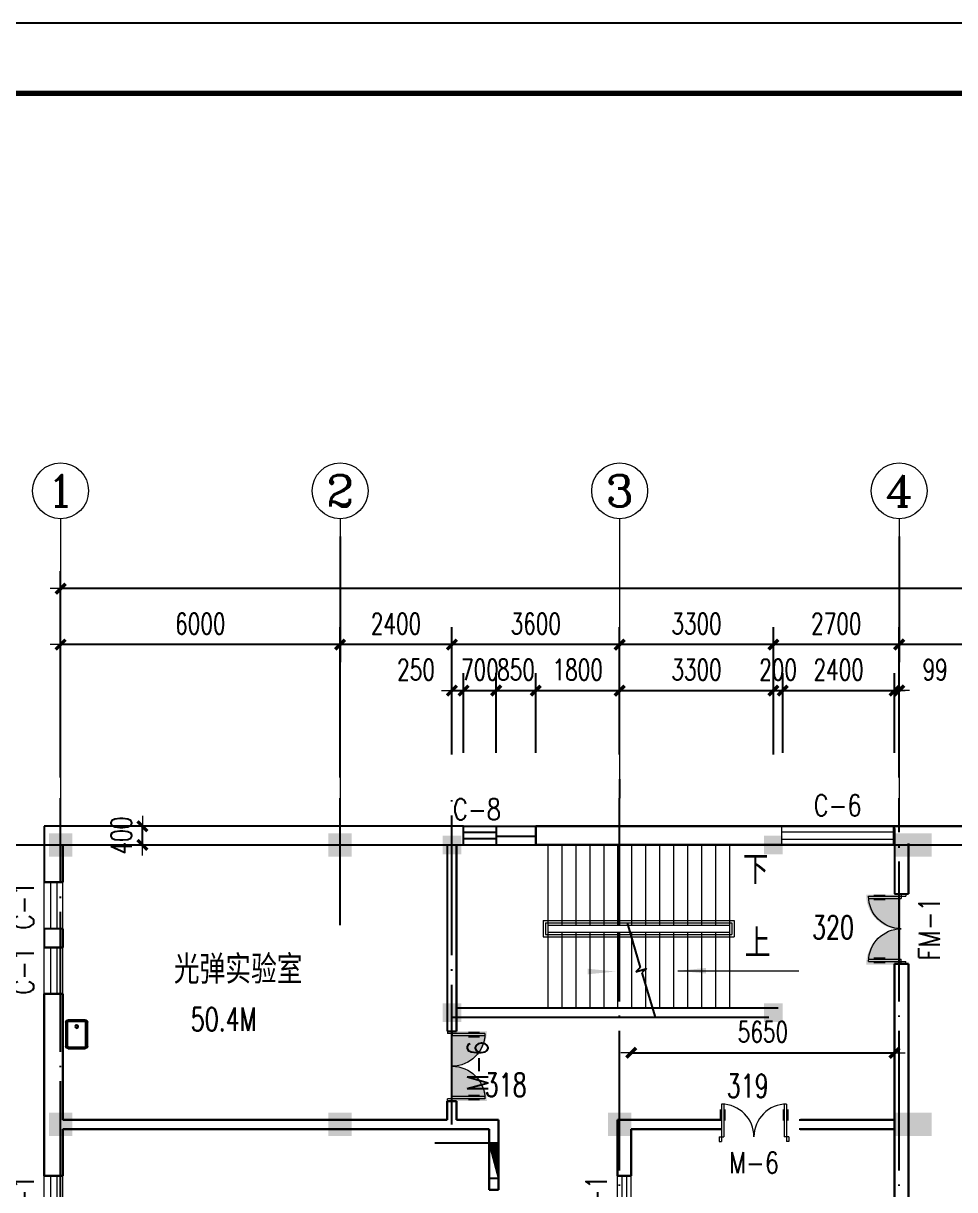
# Model space of a CAD drawing. Extents: x -220435 to 246757, y -381552 to -223577.
# Drawn here: x 60772 to 80763, y -278593 to -253559 of the extents above; entities that cross this region are included whole.
import ezdxf
from ezdxf.enums import TextEntityAlignment as Align

# ---------------------------------------------------------------- set-up
doc = ezdxf.new("R2010")
doc.units = 0
doc.header["$LTSCALE"] = 1500
doc.header["$MEASUREMENT"] = 0
doc.linetypes.add('DASH', pattern=[0.35, 0.25, -0.1])
doc.linetypes.add('DOTE', pattern=[2.42, 2, -0.2, 0.02, -0.2])
doc.layers.get('0').update_dxf_attribs({"linetype": 'CONTINUOUS'})
doc.layers.get('DEFPOINTS').update_dxf_attribs({"linetype": 'CONTINUOUS'})
for name, color, linetype in [('AXIS', 7, 'CONTINUOUS'), ('AXIS_TEXT', 7, 'CONTINUOUS'), ('COLUMN', 7, 'CONTINUOUS'), ('DOTE', 7, 'DOTE'), ('JELIBTLTC', 7, 'CONTINUOUS'), ('LVTRY', 7, 'CONTINUOUS'), ('PUB_WALL', 7, 'CONTINUOUS'), ('STAIR', 7, 'CONTINUOUS'), ('WALL', 7, 'CONTINUOUS'), ('WINDOW_TEXT', 7, 'CONTINUOUS'), ('防火门', 10, 'CONTINUOUS'), ('防盗门', 180, 'CONTINUOUS')]:
    doc.layers.add(name, color=color, linetype=linetype)
for name, color, linetype, lineweight in [('PUB_DIM', 7, 'CONTINUOUS', 0), ('WINDOW', 7, 'CONTINUOUS', 0), ('我的', 7, 'CONTINUOUS', 0)]:
    doc.layers.add(name, color=color, linetype=linetype, lineweight=lineweight)
doc.styles.add('_SIMPLEX', font='SIMPLEX.shx', dxfattribs={"width": 0.8})
doc.styles.add('COMPLEX', font='COMPLEX')
doc.styles.add('DIM_FONT', font='TXT.shx', dxfattribs={"width": 0.7})
doc.styles.add('JELIBTLZX1', font='arial.ttf', dxfattribs={"width": 0.65})
doc.styles.add('SIMPLEX', font='SIMPLEX.SHX')
doc.dimstyles.new('AXIS150', dxfattribs={"dimscale": 1.5, "dimtxt": 300, "dimasz": 1, "dimexe": 250, "dimexo": 300, "dimgap": 150, "dimtad": 1, "dimdec": 0, "dimzin": 0, "dimdsep": 46, "dimtxsty": 'DIM_FONT', "dimblk": '_DIMX', "dimcen": 0.09, "dimse1": 1, "dimse2": 1, "dimclrt": 7, "dimadec": 0, "dimazin": 0, "dimtfac": 1, "dimtdec": 0, "dimtix": 1, "dimtmove": 2, "dimatfit": 3, "dimldrblk": '_DIMX', "dimfxl": 1, "dimtolj": 1, "dimtzin": 0, "dimarcsym": 0})
doc.dimstyles.new('DIMN150', dxfattribs={"dimscale": 1.5, "dimtxt": 300, "dimasz": 1, "dimexe": 250, "dimexo": 300, "dimgap": 150, "dimtad": 1, "dimdec": 0, "dimzin": 0, "dimdsep": 46, "dimtxsty": 'DIM_FONT', "dimblk": '_DIMX', "dimcen": 0.09, "dimclrt": 7, "dimadec": 0, "dimazin": 0, "dimtfac": 1, "dimtdec": 0, "dimtix": 1, "dimtmove": 2, "dimatfit": 3, "dimldrblk": '_DIMX', "dimfxl": 1, "dimtolj": 1, "dimtzin": 0, "dimarcsym": 0})
doc.dimstyles.new('NORMAL', dxfattribs={"dimscale": 1.5, "dimtxt": 300, "dimasz": 1, "dimexe": 250, "dimexo": 300, "dimgap": 150, "dimtad": 1, "dimdec": 0, "dimzin": 0, "dimdsep": 46, "dimtxsty": 'DIM_FONT', "dimblk": '_DIMX', "dimcen": 0.09, "dimse1": 1, "dimclrt": 7, "dimadec": 0, "dimazin": 0, "dimtfac": 1, "dimtdec": 0, "dimtix": 1, "dimtmove": 2, "dimatfit": 3, "dimldrblk": '_DIMX', "dimfxl": 1, "dimtolj": 1, "dimtzin": 0, "dimarcsym": 0})

# ---------------------------------------------------------------- blocks, each defined once
blk = doc.blocks.new('_DIMX')
blk.add_line((-150, 0), (150, 0))
at = {"const_width": 50}
blk.add_lwpolyline([(-70, -70), (70, 70)], dxfattribs=at)
blk = doc.blocks.new('*D338')
at = {"layer": 'DEFPOINTS', "color": 0, "lineweight": 20}
for p in [(61572, -265693), (61572, -270193), (103572, -270193)]:
    blk.add_point(p, dxfattribs=at)
at = {"layer": 'PUB_DIM', "color": 0, "lineweight": -2}
for p, q in [((61572, -269743), (61572, -265318)), ((103572, -269743), (103572, -265318)), ((103571, -265693), (61574, -265693))]:
    blk.add_line(p, q, dxfattribs=at)
at = {"layer": 'PUB_DIM', "color": 0, "lineweight": -2, "xscale": 1.5, "yscale": 1.5, "zscale": 1.5, "rotation": 180}
blk.add_blockref('_DIMX', (61572, -265693), dxfattribs=at)
at = {"layer": 'PUB_DIM', "color": 0, "lineweight": -2, "xscale": 1.5, "yscale": 1.5, "zscale": 1.5}
blk.add_blockref('_DIMX', (103572, -265693), dxfattribs=at)
at = {"layer": 'PUB_DIM', "color": 7, "insert": (82572, -265243), "char_height": 450, "attachment_point": 5, "style": 'DIM_FONT'}
blk.add_mtext('\\A1;42000', dxfattribs=at)
blk = doc.blocks.new('*D339')
at = {"layer": 'DEFPOINTS', "color": 0, "lineweight": 20}
for p in [(61572, -265693), (61572, -270193), (103572, -270193)]:
    blk.add_point(p, dxfattribs=at)
at = {"layer": 'PUB_DIM', "color": 0, "lineweight": -2}
for p, q in [((61572, -269743), (61572, -265318)), ((103572, -269743), (103572, -265318)), ((103571, -265693), (61574, -265693))]:
    blk.add_line(p, q, dxfattribs=at)
at = {"layer": 'PUB_DIM', "color": 0, "lineweight": -2, "xscale": 1.5, "yscale": 1.5, "zscale": 1.5, "rotation": 180}
blk.add_blockref('_DIMX', (61572, -265693), dxfattribs=at)
at = {"layer": 'PUB_DIM', "color": 0, "lineweight": -2, "xscale": 1.5, "yscale": 1.5, "zscale": 1.5}
blk.add_blockref('_DIMX', (103572, -265693), dxfattribs=at)
at = {"layer": 'PUB_DIM', "color": 7, "insert": (82572, -265243), "char_height": 450, "attachment_point": 5, "style": 'DIM_FONT'}
blk.add_mtext('\\A1;42000', dxfattribs=at)
blk = doc.blocks.new('M_A20TUI')
for p, q in [((-0.483, 0.396), (-0.483, 0.235)), ((-0.467, 0.471), (-0.467, -0.062)), ((-0.433, 0.47), (-0.433, 0.004)), ((-0.417, 0.396), (-0.417, 0.235)), ((0.417, 0.396), (0.417, 0.235)), ((0.433, 0.47), (0.433, 0.004)), ((0.467, 0.471), (0.467, -0.062)), ((0.483, 0.396), (0.483, 0.235)), ((-0.5, 0.004), (-0.433, 0.004)), ((-0.5, 0.004), (-0.5, -0.062)), ((0.5, 0.004), (0.433, 0.004)), ((0.5, 0.004), (0.5, -0.062)), ((-0.5, -0.062), (-0.467, -0.062)), ((0.5, -0.062), (0.467, -0.062))]:
    blk.add_line(p, q)
for centre, start, end in [((-0.467, 0.004), 0, 90), ((0.467, 0.004), 90, 180)]:
    blk.add_arc(centre, 0.467, start, end)
blk = doc.blocks.new('_FZH')
blk.add_solid([(-0.5, -0.5), (0.5, -0.5), (-0.5, 0.5), (0.5, 0.5)])
blk = doc.blocks.new('_WBLK')
for p, q in [((-0.5, 0.5), (0.5, 0.5)), ((0.5, 0.167), (-0.5, 0.167)), ((0.5, -0.167), (-0.5, -0.167)), ((-0.5, -0.5), (0.5, -0.5))]:
    blk.add_line(p, q)
at = {"layer": 'WINDOW_TEXT', "style": 'SIMPLEX', "flags": 9}
blk.add_attdef('A', text='', height=1, dxfattribs=at).set_placement((0, 1.5), align=Align.MIDDLE)
blk = doc.blocks.new('_LV11')
for p, q in [((-255, 0), (255, 0)), ((-305, -410), (-305, -50)), ((-275, -410), (-275, -50)), ((-255, -30), (255, -30)), ((275, -50), (275, -410)), ((305, -50), (305, -410)), ((255, -430), (-255, -430)), ((255, -460), (-255, -460))]:
    blk.add_line(p, q)
blk.add_circle((165, -230), 32.5)
for centre, radius, start, end in [((-255, -50), 50, 90, 180), ((255, -50), 50, 0, 90), ((-255, -50), 20, 90, 180), ((255, -50), 20, 0, 90), ((-255, -410), 50, 180, 270), ((-255, -410), 20, 180, 270), ((255, -410), 50, 270, 0), ((255, -410), 20, 270, 0)]:
    blk.add_arc(centre, radius, start, end)
blk = doc.blocks.new('_ARROW')
blk.add_solid([(0, 0), (-1, 0.1), (-1, -0.1)])
blk = doc.blocks.new('*D340')
at = {"layer": 'DEFPOINTS', "color": 0, "lineweight": 20}
for p in [(79572, -267881), (79473, -269665), (79572, -269665)]:
    blk.add_point(p, dxfattribs=at)
at = {"layer": 'PUB_DIM', "color": 0, "lineweight": -2}
for p, q in [((79473, -269215), (79473, -267506)), ((79572, -269215), (79572, -267506)), ((79471, -267881), (79470, -267881)), ((79473, -267881), (79572, -267881)), ((79574, -267881), (79575, -267881))]:
    blk.add_line(p, q, dxfattribs=at)
at = {"layer": 'PUB_DIM', "color": 0, "lineweight": -2, "xscale": 1.5, "yscale": 1.5, "zscale": 1.5}
blk.add_blockref('_DIMX', (79473, -267881), dxfattribs=at)
at = {"layer": 'PUB_DIM', "color": 0, "lineweight": -2, "xscale": 1.5, "yscale": 1.5, "zscale": 1.5, "rotation": 180}
blk.add_blockref('_DIMX', (79572, -267881), dxfattribs=at)
at = {"layer": 'PUB_DIM', "color": 7, "insert": (80344, -267431), "char_height": 450, "attachment_point": 5, "style": 'DIM_FONT'}
blk.add_mtext('\\A1;99', dxfattribs=at)
blk = doc.blocks.new('*D341')
at = {"layer": 'DEFPOINTS', "color": 0, "lineweight": 20}
for p in [(79572, -266893), (79572, -270193), (87572, -270193)]:
    blk.add_point(p, dxfattribs=at)
at = {"layer": 'PUB_DIM', "color": 0, "lineweight": -2}
for p, q in [((79572, -269743), (79572, -266518)), ((87572, -269743), (87572, -266518)), ((87571, -266893), (79574, -266893))]:
    blk.add_line(p, q, dxfattribs=at)
at = {"layer": 'PUB_DIM', "color": 0, "lineweight": -2, "xscale": 1.5, "yscale": 1.5, "zscale": 1.5, "rotation": 180}
blk.add_blockref('_DIMX', (79572, -266893), dxfattribs=at)
at = {"layer": 'PUB_DIM', "color": 0, "lineweight": -2, "xscale": 1.5, "yscale": 1.5, "zscale": 1.5}
blk.add_blockref('_DIMX', (87572, -266893), dxfattribs=at)
at = {"layer": 'PUB_DIM', "color": 7, "insert": (83572, -266443), "char_height": 450, "attachment_point": 5, "style": 'DIM_FONT'}
blk.add_mtext('\\A1;8000', dxfattribs=at)
blk = doc.blocks.new('*D342')
at = {"layer": 'DEFPOINTS', "color": 0, "lineweight": 20}
for p in [(79572, -266893), (79572, -270193), (87572, -270193)]:
    blk.add_point(p, dxfattribs=at)
at = {"layer": 'PUB_DIM', "color": 0, "lineweight": -2}
for p, q in [((79572, -269743), (79572, -266518)), ((87572, -269743), (87572, -266518)), ((87571, -266893), (79574, -266893))]:
    blk.add_line(p, q, dxfattribs=at)
at = {"layer": 'PUB_DIM', "color": 0, "lineweight": -2, "xscale": 1.5, "yscale": 1.5, "zscale": 1.5, "rotation": 180}
blk.add_blockref('_DIMX', (79572, -266893), dxfattribs=at)
at = {"layer": 'PUB_DIM', "color": 0, "lineweight": -2, "xscale": 1.5, "yscale": 1.5, "zscale": 1.5}
blk.add_blockref('_DIMX', (87572, -266893), dxfattribs=at)
at = {"layer": 'PUB_DIM', "color": 7, "insert": (83572, -266443), "char_height": 450, "attachment_point": 5, "style": 'DIM_FONT'}
blk.add_mtext('\\A1;8000', dxfattribs=at)
blk = doc.blocks.new('_AXISO')
blk.add_circle((0, 0), 0.5)
at = {"layer": 'AXIS_TEXT', "style": 'COMPLEX', "width": 1.041667}
blk.add_attdef('A', text='', height=0.56, dxfattribs=at).set_placement((-0.25, -0.28), (0.25, -0.28), align=Align.FIT)
blk = doc.blocks.new('*D343')
at = {"layer": 'DEFPOINTS', "color": 0, "lineweight": 20}
for p in [(70222, -267881), (69972, -269665), (70222, -269665)]:
    blk.add_point(p, dxfattribs=at)
at = {"layer": 'PUB_DIM', "color": 0, "lineweight": -2}
for p, q in [((69972, -269215), (69972, -267506)), ((70222, -269215), (70222, -267506)), ((69971, -267881), (69969, -267881)), ((69972, -267881), (70222, -267881)), ((70224, -267881), (70225, -267881))]:
    blk.add_line(p, q, dxfattribs=at)
at = {"layer": 'PUB_DIM', "color": 0, "lineweight": -2, "xscale": 1.5, "yscale": 1.5, "zscale": 1.5}
blk.add_blockref('_DIMX', (69972, -267881), dxfattribs=at)
at = {"layer": 'PUB_DIM', "color": 0, "lineweight": -2, "xscale": 1.5, "yscale": 1.5, "zscale": 1.5, "rotation": 180}
blk.add_blockref('_DIMX', (70222, -267881), dxfattribs=at)
at = {"layer": 'PUB_DIM', "color": 7, "insert": (69201, -267431), "char_height": 450, "attachment_point": 5, "style": 'DIM_FONT'}
blk.add_mtext('\\A1;250', dxfattribs=at)
blk = doc.blocks.new('*D344')
at = {"layer": 'DEFPOINTS', "color": 0, "lineweight": 20}
for p in [(67572, -264120), (67572, -266893), (69972, -269706)]:
    blk.add_point(p, dxfattribs=at)
at = {"layer": 'PUB_DIM', "color": 0, "lineweight": -2}
for p, q in [((67572, -264570), (67572, -267268)), ((69972, -269256), (69972, -266518)), ((69971, -266893), (67574, -266893))]:
    blk.add_line(p, q, dxfattribs=at)
at = {"layer": 'PUB_DIM', "color": 0, "lineweight": -2, "xscale": 1.5, "yscale": 1.5, "zscale": 1.5, "rotation": 180}
blk.add_blockref('_DIMX', (67572, -266893), dxfattribs=at)
at = {"layer": 'PUB_DIM', "color": 0, "lineweight": -2, "xscale": 1.5, "yscale": 1.5, "zscale": 1.5}
blk.add_blockref('_DIMX', (69972, -266893), dxfattribs=at)
at = {"layer": 'PUB_DIM', "color": 7, "insert": (68772, -266443), "char_height": 450, "attachment_point": 5, "style": 'DIM_FONT'}
blk.add_mtext('\\A1;2400', dxfattribs=at)
blk = doc.blocks.new('*D345')
at = {"layer": 'DEFPOINTS', "color": 0, "lineweight": 20}
for p in [(69972, -266893), (69972, -269706), (73572, -269706)]:
    blk.add_point(p, dxfattribs=at)
at = {"layer": 'PUB_DIM', "color": 0, "lineweight": -2}
for p, q in [((69972, -269256), (69972, -266518)), ((73572, -269256), (73572, -266518)), ((73571, -266893), (69974, -266893))]:
    blk.add_line(p, q, dxfattribs=at)
at = {"layer": 'PUB_DIM', "color": 0, "lineweight": -2, "xscale": 1.5, "yscale": 1.5, "zscale": 1.5, "rotation": 180}
blk.add_blockref('_DIMX', (69972, -266893), dxfattribs=at)
at = {"layer": 'PUB_DIM', "color": 0, "lineweight": -2, "xscale": 1.5, "yscale": 1.5, "zscale": 1.5}
blk.add_blockref('_DIMX', (73572, -266893), dxfattribs=at)
at = {"layer": 'PUB_DIM', "color": 7, "insert": (71772, -266443), "char_height": 450, "attachment_point": 5, "style": 'DIM_FONT'}
blk.add_mtext('\\A1;3600', dxfattribs=at)
blk = doc.blocks.new('*D346')
at = {"layer": 'DEFPOINTS', "color": 0, "lineweight": 20}
for p in [(61572, -266893), (61572, -270193), (67572, -270193)]:
    blk.add_point(p, dxfattribs=at)
at = {"layer": 'PUB_DIM', "color": 0, "lineweight": -2}
for p, q in [((61572, -269743), (61572, -266518)), ((67572, -269743), (67572, -266518)), ((67571, -266893), (61574, -266893))]:
    blk.add_line(p, q, dxfattribs=at)
at = {"layer": 'PUB_DIM', "color": 0, "lineweight": -2, "xscale": 1.5, "yscale": 1.5, "zscale": 1.5, "rotation": 180}
blk.add_blockref('_DIMX', (61572, -266893), dxfattribs=at)
at = {"layer": 'PUB_DIM', "color": 0, "lineweight": -2, "xscale": 1.5, "yscale": 1.5, "zscale": 1.5}
blk.add_blockref('_DIMX', (67572, -266893), dxfattribs=at)
at = {"layer": 'PUB_DIM', "color": 7, "insert": (64572, -266443), "char_height": 450, "attachment_point": 5, "style": 'DIM_FONT'}
blk.add_mtext('\\A1;6000', dxfattribs=at)
blk = doc.blocks.new('*D347')
at = {"layer": 'DEFPOINTS', "color": 0, "lineweight": 20}
for p in [(61572, -266893), (61572, -270193), (67572, -270193)]:
    blk.add_point(p, dxfattribs=at)
at = {"layer": 'PUB_DIM', "color": 0, "lineweight": -2}
for p, q in [((61572, -269743), (61572, -266518)), ((67572, -269743), (67572, -266518)), ((67571, -266893), (61574, -266893))]:
    blk.add_line(p, q, dxfattribs=at)
at = {"layer": 'PUB_DIM', "color": 0, "lineweight": -2, "xscale": 1.5, "yscale": 1.5, "zscale": 1.5, "rotation": 180}
blk.add_blockref('_DIMX', (61572, -266893), dxfattribs=at)
at = {"layer": 'PUB_DIM', "color": 0, "lineweight": -2, "xscale": 1.5, "yscale": 1.5, "zscale": 1.5}
blk.add_blockref('_DIMX', (67572, -266893), dxfattribs=at)
at = {"layer": 'PUB_DIM', "color": 7, "insert": (64572, -266443), "char_height": 450, "attachment_point": 5, "style": 'DIM_FONT'}
blk.add_mtext('\\A1;6000', dxfattribs=at)
blk = doc.blocks.new('*D348')
at = {"layer": 'DEFPOINTS', "color": 0, "lineweight": 20}
for p in [(76872, -267881), (73572, -269665), (76872, -269665)]:
    blk.add_point(p, dxfattribs=at)
at = {"layer": 'PUB_DIM', "color": 0, "lineweight": -2}
for p, q in [((73572, -269215), (73572, -267506)), ((76872, -269215), (76872, -267506)), ((73574, -267881), (76871, -267881))]:
    blk.add_line(p, q, dxfattribs=at)
at = {"layer": 'PUB_DIM', "color": 0, "lineweight": -2, "xscale": 1.5, "yscale": 1.5, "zscale": 1.5, "rotation": 180}
blk.add_blockref('_DIMX', (73572, -267881), dxfattribs=at)
at = {"layer": 'PUB_DIM', "color": 0, "lineweight": -2, "xscale": 1.5, "yscale": 1.5, "zscale": 1.5}
blk.add_blockref('_DIMX', (76872, -267881), dxfattribs=at)
at = {"layer": 'PUB_DIM', "color": 7, "insert": (75222, -267431), "char_height": 450, "attachment_point": 5, "style": 'DIM_FONT'}
blk.add_mtext('\\A1;3300', dxfattribs=at)
blk = doc.blocks.new('*D349')
at = {"layer": 'DEFPOINTS', "color": 0, "lineweight": 20}
for p in [(73572, -266893), (73572, -269706), (76872, -269706)]:
    blk.add_point(p, dxfattribs=at)
at = {"layer": 'PUB_DIM', "color": 0, "lineweight": -2}
for p, q in [((73572, -269256), (73572, -266518)), ((76872, -269256), (76872, -266518)), ((76871, -266893), (73574, -266893))]:
    blk.add_line(p, q, dxfattribs=at)
at = {"layer": 'PUB_DIM', "color": 0, "lineweight": -2, "xscale": 1.5, "yscale": 1.5, "zscale": 1.5, "rotation": 180}
blk.add_blockref('_DIMX', (73572, -266893), dxfattribs=at)
at = {"layer": 'PUB_DIM', "color": 0, "lineweight": -2, "xscale": 1.5, "yscale": 1.5, "zscale": 1.5}
blk.add_blockref('_DIMX', (76872, -266893), dxfattribs=at)
at = {"layer": 'PUB_DIM', "color": 7, "insert": (75222, -266443), "char_height": 450, "attachment_point": 5, "style": 'DIM_FONT'}
blk.add_mtext('\\A1;3300', dxfattribs=at)
blk = doc.blocks.new('*D350')
at = {"layer": 'DEFPOINTS', "color": 0, "lineweight": 20}
for p in [(71772, -267881), (70922, -269665), (71772, -269665)]:
    blk.add_point(p, dxfattribs=at)
at = {"layer": 'PUB_DIM', "color": 0, "lineweight": -2}
for p, q in [((70922, -269215), (70922, -267506)), ((71772, -269215), (71772, -267506)), ((70921, -267881), (70919, -267881)), ((70922, -267881), (71772, -267881)), ((71774, -267881), (71775, -267881))]:
    blk.add_line(p, q, dxfattribs=at)
at = {"layer": 'PUB_DIM', "color": 0, "lineweight": -2, "xscale": 1.5, "yscale": 1.5, "zscale": 1.5}
blk.add_blockref('_DIMX', (70922, -267881), dxfattribs=at)
at = {"layer": 'PUB_DIM', "color": 0, "lineweight": -2, "xscale": 1.5, "yscale": 1.5, "zscale": 1.5, "rotation": 180}
blk.add_blockref('_DIMX', (71772, -267881), dxfattribs=at)
at = {"layer": 'PUB_DIM', "color": 7, "insert": (71347, -267431), "char_height": 450, "attachment_point": 5, "style": 'DIM_FONT'}
blk.add_mtext('\\A1;850', dxfattribs=at)
blk = doc.blocks.new('*D351')
at = {"layer": 'DEFPOINTS', "color": 0, "lineweight": 20}
for p in [(73572, -267881), (71772, -269665), (73572, -269665)]:
    blk.add_point(p, dxfattribs=at)
at = {"layer": 'PUB_DIM', "color": 0, "lineweight": -2}
for p, q in [((71772, -269215), (71772, -267506)), ((73572, -269215), (73572, -267506)), ((71774, -267881), (73571, -267881))]:
    blk.add_line(p, q, dxfattribs=at)
at = {"layer": 'PUB_DIM', "color": 0, "lineweight": -2, "xscale": 1.5, "yscale": 1.5, "zscale": 1.5, "rotation": 180}
blk.add_blockref('_DIMX', (71772, -267881), dxfattribs=at)
at = {"layer": 'PUB_DIM', "color": 0, "lineweight": -2, "xscale": 1.5, "yscale": 1.5, "zscale": 1.5}
blk.add_blockref('_DIMX', (73572, -267881), dxfattribs=at)
at = {"layer": 'PUB_DIM', "color": 7, "insert": (72672, -267431), "char_height": 450, "attachment_point": 5, "style": 'DIM_FONT'}
blk.add_mtext('\\A1;1800', dxfattribs=at)
blk = doc.blocks.new('*D352')
at = {"layer": 'DEFPOINTS', "color": 0, "lineweight": 20}
for p in [(70922, -267881), (70222, -269665), (70922, -269665)]:
    blk.add_point(p, dxfattribs=at)
at = {"layer": 'PUB_DIM', "color": 0, "lineweight": -2}
for p, q in [((70222, -269215), (70222, -267506)), ((70922, -269215), (70922, -267506)), ((70221, -267881), (70219, -267881)), ((70222, -267881), (70922, -267881)), ((70924, -267881), (70925, -267881))]:
    blk.add_line(p, q, dxfattribs=at)
at = {"layer": 'PUB_DIM', "color": 0, "lineweight": -2, "xscale": 1.5, "yscale": 1.5, "zscale": 1.5}
blk.add_blockref('_DIMX', (70222, -267881), dxfattribs=at)
at = {"layer": 'PUB_DIM', "color": 0, "lineweight": -2, "xscale": 1.5, "yscale": 1.5, "zscale": 1.5, "rotation": 180}
blk.add_blockref('_DIMX', (70922, -267881), dxfattribs=at)
at = {"layer": 'PUB_DIM', "color": 7, "insert": (70572, -267431), "char_height": 450, "attachment_point": 5, "style": 'DIM_FONT'}
blk.add_mtext('\\A1;700', dxfattribs=at)
blk = doc.blocks.new('*D353')
at = {"layer": 'DEFPOINTS', "color": 0, "lineweight": 20}
for p in [(77073, -267881), (76872, -269665), (77073, -269665)]:
    blk.add_point(p, dxfattribs=at)
at = {"layer": 'PUB_DIM', "color": 0, "lineweight": -2}
for p, q in [((76872, -269215), (76872, -267506)), ((77073, -269215), (77073, -267506)), ((76871, -267881), (76869, -267881)), ((76872, -267881), (77073, -267881)), ((77074, -267881), (77076, -267881))]:
    blk.add_line(p, q, dxfattribs=at)
at = {"layer": 'PUB_DIM', "color": 0, "lineweight": -2, "xscale": 1.5, "yscale": 1.5, "zscale": 1.5}
blk.add_blockref('_DIMX', (76872, -267881), dxfattribs=at)
at = {"layer": 'PUB_DIM', "color": 0, "lineweight": -2, "xscale": 1.5, "yscale": 1.5, "zscale": 1.5, "rotation": 180}
blk.add_blockref('_DIMX', (77073, -267881), dxfattribs=at)
at = {"layer": 'PUB_DIM', "color": 7, "insert": (76973, -267431), "char_height": 450, "attachment_point": 5, "style": 'DIM_FONT'}
blk.add_mtext('\\A1;200', dxfattribs=at)
blk = doc.blocks.new('*D354')
at = {"layer": 'DEFPOINTS', "color": 0, "lineweight": 20}
for p in [(79473, -267881), (77073, -269665), (79473, -269665)]:
    blk.add_point(p, dxfattribs=at)
at = {"layer": 'PUB_DIM', "color": 0, "lineweight": -2}
for p, q in [((77073, -269215), (77073, -267506)), ((79473, -269215), (79473, -267506)), ((77074, -267881), (79471, -267881))]:
    blk.add_line(p, q, dxfattribs=at)
at = {"layer": 'PUB_DIM', "color": 0, "lineweight": -2, "xscale": 1.5, "yscale": 1.5, "zscale": 1.5, "rotation": 180}
blk.add_blockref('_DIMX', (77073, -267881), dxfattribs=at)
at = {"layer": 'PUB_DIM', "color": 0, "lineweight": -2, "xscale": 1.5, "yscale": 1.5, "zscale": 1.5}
blk.add_blockref('_DIMX', (79473, -267881), dxfattribs=at)
at = {"layer": 'PUB_DIM', "color": 7, "insert": (78273, -267431), "char_height": 450, "attachment_point": 5, "style": 'DIM_FONT'}
blk.add_mtext('\\A1;2400', dxfattribs=at)
blk = doc.blocks.new('_GCBLK')
at = {"linetype": 'DASH'}
for p, q in [((-0.5, -0.5), (-0.5, 0.5)), ((0.5, -0.5), (0.5, 0.5)), ((-0.5, 0.2), (0.5, 0.2)), ((-0.5, -0.2), (0.5, -0.2))]:
    blk.add_line(p, q, dxfattribs=at)
at = {"layer": 'WINDOW_TEXT', "style": 'SIMPLEX', "flags": 9}
blk.add_attdef('A', text='', height=1, dxfattribs=at).set_placement((0, 1.5), align=Align.MIDDLE)
blk = doc.blocks.new('*D355')
at = {"layer": 'DEFPOINTS', "color": 0, "lineweight": 20}
for p in [(79572, -264120), (76872, -266893), (76872, -269706)]:
    blk.add_point(p, dxfattribs=at)
at = {"layer": 'PUB_DIM', "color": 0, "lineweight": -2}
for p, q in [((79572, -264570), (79572, -267268)), ((76872, -269256), (76872, -266518)), ((79571, -266893), (76874, -266893))]:
    blk.add_line(p, q, dxfattribs=at)
at = {"layer": 'PUB_DIM', "color": 0, "lineweight": -2, "xscale": 1.5, "yscale": 1.5, "zscale": 1.5, "rotation": 180}
blk.add_blockref('_DIMX', (76872, -266893), dxfattribs=at)
at = {"layer": 'PUB_DIM', "color": 0, "lineweight": -2, "xscale": 1.5, "yscale": 1.5, "zscale": 1.5}
blk.add_blockref('_DIMX', (79572, -266893), dxfattribs=at)
at = {"layer": 'PUB_DIM', "color": 7, "insert": (78222, -266443), "char_height": 450, "attachment_point": 5, "style": 'DIM_FONT'}
blk.add_mtext('\\A1;2700', dxfattribs=at)
blk = doc.blocks.new('*D1040')
at = {"layer": 'DEFPOINTS', "color": 0, "linetype": 'ByBlock', "lineweight": 20}
for p in [(62329, -270793), (63329, -270793), (62329, -271193)]:
    blk.add_point(p, dxfattribs=at)
at = {"layer": 'PUB_DIM', "color": 0, "linetype": 'ByBlock', "lineweight": -2}
for p, q in [((63329, -270791), (63329, -270790)), ((63329, -271193), (63329, -270793)), ((63329, -271194), (63329, -271196))]:
    blk.add_line(p, q, dxfattribs=at)
at = {"layer": 'PUB_DIM', "color": 0, "linetype": 'ByBlock', "lineweight": -2, "xscale": 1.5, "yscale": 1.5, "zscale": 1.5}
for p, rotation in [((63329, -270793), 270), ((63329, -271193), 90)]:
    blk.add_blockref('_DIMX', p, dxfattribs=dict(at, rotation=rotation))
at = {"layer": 'PUB_DIM', "color": 7, "linetype": 'ByBlock', "insert": (62879, -270993), "char_height": 450, "attachment_point": 5, "rotation": 90, "style": 'DIM_FONT'}
blk.add_mtext('\\A1;400', dxfattribs=at)
blk = doc.blocks.new('*D1043')
at = {"layer": 'DEFPOINTS', "color": 0, "linetype": 'ByBlock', "lineweight": 20}
for p in [(79472, -275655), (73822, -277093), (79472, -277093)]:
    blk.add_point(p, dxfattribs=at)
at = {"layer": '我的', "color": 0, "linetype": 'ByBlock', "lineweight": -2}
for p, q in [((79472, -276643), (79472, -275280)), ((73824, -275655), (79471, -275655))]:
    blk.add_line(p, q, dxfattribs=at)
at = {"layer": '我的', "color": 0, "linetype": 'ByBlock', "lineweight": -2, "xscale": 1.5, "yscale": 1.5, "zscale": 1.5, "rotation": 180}
blk.add_blockref('_DIMX', (73822, -275655), dxfattribs=at)
at = {"layer": '我的', "color": 0, "linetype": 'ByBlock', "lineweight": -2, "xscale": 1.5, "yscale": 1.5, "zscale": 1.5}
blk.add_blockref('_DIMX', (79472, -275655), dxfattribs=at)
at = {"layer": '我的', "color": 7, "linetype": 'ByBlock', "lineweight": 20, "insert": (76647, -275205), "char_height": 450, "attachment_point": 5, "style": 'DIM_FONT'}
blk.add_mtext('\\A1;5650', dxfattribs=at)

msp = doc.modelspace()

# ---------------------------------------------------------------- hatches: boundary and pattern name
at = {"linetype": 'ByBlock'}
h = msp.add_hatch(dxfattribs=at)
h.set_pattern_fill('ANSI31', color=256, scale=10, style=0)
h.set_pattern_definition([(45, (168615.0155, -423883.1203), (-0.8838834765, 0.8838834765), [])])
h.paths.add_polyline_path([(70972.4, -277592.3), (70772.4, -277592.3), (70972.4, -278342.3)])
at = {"layer": '防火门'}
for points in [[(78863.4, -272262.1, 0.4142136), (79613.4, -273012.1), (79613.4, -272262.1)], [(78863.4, -273762.1, -0.4142136), (79613.4, -273012.1), (79613.4, -273762.1)]]:
    msp.add_hatch(color=256, dxfattribs=at).paths.add_polyline_path(points)
at = {"layer": '防盗门'}
for points in [[(70722.3, -275192.7, -0.4142136), (69972.3, -275942.7), (69972.3, -275192.7)], [(70722.3, -276692.7, 0.4142136), (69972.3, -275942.7), (69972.3, -276692.7)]]:
    msp.add_hatch(color=256, dxfattribs=at).paths.add_polyline_path(points)

# ---------------------------------------------------------------- linework, layer by layer
for p, q in [((70222.4, -270792.5), (72222.4, -270792.5)), ((70922.4, -270925.9), (70222.4, -270925.9)), ((70922.4, -271059.2), (70222.4, -271059.2)), ((70222.4, -271192.5), (72222.4, -271192.5))]:
    msp.add_line(p, q)
at = {"linetype": 'ByBlock'}
for p, q in [((70922.4, -271003.1), (71772.4, -271003.1)), ((70747, -277592.1), (69603.2, -277592.1)), ((70772.4, -277592.3), (70972.4, -278342.3))]:
    msp.add_line(p, q, dxfattribs=at)
msp.add_lwpolyline([(70772.4, -277592.3), (70772.4, -278342.3), (70972.4, -278342.3), (70972.4, -277592.3), (70772.4, -277592.3)], dxfattribs=at)
at = {"layer": 'AXIS'}
msp.add_line((73572.4, -269778.5), (73572.4, -270192.5), dxfattribs=at)
msp.add_line((73572.4, -269778.5), (73572.4, -270192.5), dxfattribs=at)
at = {"layer": 'AXIS', "color": 250}
msp.add_lwpolyline([(117695.1, -253559.3), (30855, -253559.3), (30855, -370748.3), (117695.1, -370748.3)], close=True, dxfattribs=at)
at = {"layer": 'AXIS', "color": 0, "const_width": 120.2}
msp.add_lwpolyline([(116192.7, -255061.7), (32357.4, -255061.7), (32357.4, -369245.9), (116192.7, -369245.9)], close=True, dxfattribs=at)
at = {"layer": 'DOTE'}
for p, q in [((61572.4, -319192.5), (61572.4, -270192.5)), ((67572.4, -272917.5), (67572.4, -270192.5)), ((69972.4, -277192.5), (69972.4, -270192.5)), ((73572.4, -272917.5), (73572.4, -270192.5)), ((79572.4, -350782.5), (79572.4, -270192.5)), ((60572.4, -271192.5), (104572.4, -271192.5)), ((73572.4, -350782.5), (73572.4, -273067.5))]:
    msp.add_line(p, q, dxfattribs=at)
at = {"layer": 'PUB_DIM'}
for p, q in [((61572.4, -264192.5), (61572.4, -270192.5)), ((61572.4, -264192.5), (61572.4, -270192.5)), ((67572.4, -264192.5), (67572.4, -270192.5)), ((67572.4, -264192.5), (67572.4, -270192.5)), ((73572.4, -264192.5), (73572.4, -270192.5)), ((79572.4, -264192.5), (79572.4, -270192.5)), ((79572.4, -264192.5), (79572.4, -270192.5))]:
    msp.add_line(p, q, dxfattribs=at)
msp.add_lwpolyline([(74824.1, -273893.6), (77420.2, -273893.6)], dxfattribs=at)
at = {"layer": 'PUB_WALL'}
for p, q in [((70222.4, -270792.5), (61222.4, -270792.5)), ((61222.4, -270792.5), (61222.4, -271992.5)), ((70222.4, -270792.5), (61222.4, -270792.5)), ((61222.4, -270792.5), (61222.4, -271992.5)), ((70222.4, -271192.5), (70222.4, -270792.5)), ((70222.4, -271192.5), (70222.4, -270792.5)), ((70922.4, -270803.1), (70922.4, -271203.1)), ((70922.4, -270803.1), (70922.4, -271203.1)), ((100172.4, -270792.5), (71772.4, -270792.5)), ((71772.4, -270792.5), (71772.4, -271192.5)), ((79455.7, -270842.5), (79455.7, -270842.5)), ((79455.7, -270842.5), (79455.7, -270842.5)), ((79472.4, -271192.5), (79472.4, -270792.5)), ((79472.4, -270842.5), (79472.4, -271192.5)), ((61622.4, -271992.5), (61622.4, -271192.5)), ((61622.4, -271192.5), (69872.4, -271192.5)), ((61622.4, -271992.5), (61622.4, -271192.5)), ((61622.4, -271192.5), (69872.4, -271192.5)), ((69872.4, -271192.5), (69872.4, -275192.5)), ((69872.4, -271192.5), (69872.4, -275192.5)), ((70072.4, -275192.5), (70072.4, -271192.5)), ((70072.4, -271192.5), (70222.4, -271192.5)), ((70072.4, -275192.5), (70072.4, -271192.5)), ((70072.4, -271192.5), (70222.4, -271192.5)), ((79472.4, -271192.5), (71772.4, -271192.5)), ((71772.4, -271192.5), (79472.4, -271192.5)), ((79472.4, -271192.5), (71772.4, -271192.5)), ((71772.4, -271192.5), (100172.4, -271192.5)), ((79472.4, -271222.5), (79472.4, -272242.7)), ((79472.4, -271222.5), (79472.4, -272242.7)), ((79772.4, -272242.7), (79772.4, -271162.5)), ((79772.4, -272242.7), (79772.4, -271162.5)), ((61222.4, -271992.5), (61622.4, -271992.5)), ((61222.4, -271992.5), (61622.4, -271992.5)), ((79472.4, -272242.7), (79772.4, -272242.7)), ((79472.4, -272242.7), (79772.4, -272242.7)), ((61622.4, -272992.5), (61222.4, -272992.5)), ((61222.4, -272992.5), (61222.4, -273392.5)), ((61622.4, -272992.5), (61222.4, -272992.5)), ((61222.4, -272992.5), (61222.4, -273392.5)), ((61622.4, -273392.5), (61622.4, -272992.5)), ((61622.4, -273392.5), (61622.4, -272992.5)), ((61222.4, -273392.5), (61622.4, -273392.5)), ((61222.4, -273392.5), (61622.4, -273392.5)), ((79772.4, -273742.7), (79472.4, -273742.7)), ((79472.4, -273742.7), (79472.4, -274792.5)), ((79472.4, -274792.5), (79472.4, -273742.7)), ((79472.4, -273742.7), (79772.4, -273742.7)), ((79772.4, -285292.5), (79772.4, -273742.7)), ((79772.4, -273742.7), (79772.4, -285292.5)), ((61622.4, -274392.5), (61222.4, -274392.5)), ((61222.4, -274392.5), (61222.4, -278292.5)), ((61222.4, -278292.5), (61222.4, -274392.5)), ((61222.4, -274392.5), (61622.4, -274392.5)), ((61622.4, -277092.5), (61622.4, -274392.5)), ((61622.4, -274392.5), (61622.4, -277092.5)), ((70072.4, -274692.5), (76972.4, -274692.5)), ((70072.4, -274692.5), (76972.4, -274692.5)), ((79472.4, -274792.5), (79472.4, -283092.5)), ((79472.4, -283092.5), (79472.4, -274792.5)), ((69972.4, -274892.5), (76772.4, -274892.5)), ((69972.4, -274892.5), (76772.4, -274892.5)), ((69872.4, -275192.5), (70072.4, -275192.5)), ((69872.4, -275192.5), (70072.4, -275192.5)), ((70072.4, -276692.5), (69872.4, -276692.5)), ((69872.4, -276692.5), (69872.4, -277092.5)), ((69872.4, -277092.5), (69872.4, -276692.5)), ((69872.4, -276692.5), (70072.4, -276692.5)), ((70072.4, -277092.5), (70072.4, -276692.5)), ((70072.4, -276692.5), (70072.4, -277092.5)), ((69872.4, -277092.5), (61622.4, -277092.5)), ((61622.4, -277092.5), (69872.4, -277092.5)), ((70972.4, -277092.5), (70072.4, -277092.5)), ((70072.4, -277092.5), (70972.4, -277092.5)), ((70972.4, -278592.5), (70972.4, -277092.5)), ((70972.4, -277092.5), (70972.4, -278592.5)), ((73522.4, -277092.5), (73522.4, -278292.5)), ((73522.4, -278292.5), (73522.4, -277092.5)), ((73522.4, -277092.5), (75743.9, -277092.5)), ((75743.9, -277092.5), (73522.4, -277092.5)), ((77423.9, -277092.5), (79472.4, -277092.5)), ((79472.4, -277092.5), (77455, -277092.5)), ((61622.4, -278292.5), (61622.4, -277292.5)), ((61622.4, -277292.5), (69872.4, -277292.5)), ((69872.4, -277292.5), (61622.4, -277292.5)), ((61622.4, -277292.5), (61622.4, -278292.5)), ((69872.4, -277292.5), (70772.4, -277292.5)), ((70772.4, -277292.5), (69872.4, -277292.5)), ((70772.4, -277292.5), (70772.4, -278592.5)), ((70772.4, -278592.5), (70772.4, -277292.5)), ((73822.4, -278292.5), (73822.4, -277292.5)), ((73822.4, -277292.5), (75743.9, -277292.5)), ((73822.4, -277292.5), (73822.4, -278292.5)), ((75743.9, -277292.5), (73822.4, -277292.5)), ((79472.4, -277292.5), (77423.9, -277292.5)), ((77449.5, -277292.5), (79472.4, -277292.5)), ((61222.4, -278292.5), (61622.4, -278292.5)), ((61622.4, -278292.5), (61222.4, -278292.5)), ((73522.4, -278292.5), (73822.4, -278292.5)), ((73822.4, -278292.5), (73522.4, -278292.5)), ((70772.4, -278592.5), (70972.4, -278592.5)), ((70972.4, -278592.5), (70772.4, -278592.5))]:
    msp.add_line(p, q, dxfattribs=at)
at = {"layer": 'STAIR'}
for p, q in [((73731.6, -272867.5), (74014.5, -273822.5)), ((74014.5, -273822.5), (73916.5, -273914.1)), ((73916.5, -273914.1), (74146.6, -273845.9)), ((74146.6, -273845.9), (74048.6, -273937.6)), ((74048.6, -273937.6), (74331.6, -274892.5))]:
    msp.add_line(p, q, dxfattribs=at)
at = {"layer": 'WALL'}
for p, q in [((70222.4, -270792.5), (61222.4, -270792.5)), ((61222.4, -270792.5), (61222.4, -271992.5)), ((70222.4, -271192.5), (70222.4, -270792.5)), ((70922.4, -270803.1), (70922.4, -271203.1)), ((71772.4, -270792.5), (100172.4, -270792.5)), ((71772.4, -271192.5), (71772.4, -270792.5)), ((79455.7, -270842.5), (79455.7, -270842.5)), ((79472.4, -271192.5), (79472.4, -270842.5)), ((61622.4, -271192.5), (69872.4, -271192.5)), ((61622.4, -271192.5), (61622.4, -271992.5)), ((69872.4, -271192.5), (69872.4, -275192.5)), ((70072.4, -271192.5), (70072.4, -275192.5)), ((70072.4, -271192.5), (70222.4, -271192.5)), ((71772.4, -271192.5), (100172.4, -271192.5)), ((71772.4, -271192.5), (79472.4, -271192.5)), ((79472.4, -271222.5), (79472.4, -272242.7)), ((79772.4, -271162.5), (79772.4, -272242.7)), ((61622.4, -271992.5), (61222.4, -271992.5)), ((79472.4, -272242.7), (79772.4, -272242.7)), ((61222.4, -272992.5), (61222.4, -273392.5)), ((61622.4, -272992.5), (61222.4, -272992.5)), ((61622.4, -272992.5), (61622.4, -273392.5)), ((61622.4, -273392.5), (61222.4, -273392.5)), ((79472.4, -273742.7), (79772.4, -273742.7)), ((79472.4, -273742.7), (79472.4, -274792.5)), ((79772.4, -273742.7), (79772.4, -285292.5)), ((61622.4, -274392.5), (61222.4, -274392.5)), ((61222.4, -274392.5), (61222.4, -278292.5)), ((61622.4, -274392.5), (61622.4, -277092.5)), ((70072.4, -274692.5), (76972.4, -274692.5)), ((79472.4, -274792.5), (79472.4, -283092.5)), ((69972.4, -274892.5), (76772.4, -274892.5)), ((69872.4, -275192.5), (70072.4, -275192.5)), ((69872.4, -276692.5), (70072.4, -276692.5)), ((69872.4, -276692.5), (69872.4, -277092.5)), ((70072.4, -276692.5), (70072.4, -277092.5)), ((61622.4, -277092.5), (69872.4, -277092.5)), ((70972.4, -277092.5), (70072.4, -277092.5)), ((70972.4, -277092.5), (70972.4, -278592.5)), ((73522.4, -277092.5), (75743.9, -277092.5)), ((73522.4, -278292.5), (73522.4, -277092.5)), ((77423.9, -277092.5), (79472.4, -277092.5)), ((61622.4, -277292.5), (69872.4, -277292.5)), ((61622.4, -278292.5), (61622.4, -277292.5)), ((70772.4, -277292.5), (69872.4, -277292.5)), ((70772.4, -277292.5), (70772.4, -278592.5)), ((73822.4, -277292.5), (75743.9, -277292.5)), ((73822.4, -278292.5), (73822.4, -277292.5)), ((77449.5, -277292.5), (79472.4, -277292.5)), ((61222.4, -278292.5), (61622.4, -278292.5)), ((73822.4, -278292.5), (73522.4, -278292.5)), ((70772.4, -278592.5), (70972.4, -278592.5))]:
    msp.add_line(p, q, dxfattribs=at)
at = {"layer": 'WINDOW'}
for p, q in [((70072.4, -271222.5), (70072.4, -274692.5)), ((72029.4, -271222.5), (72029.4, -274692.5)), ((72329.4, -271222.5), (72329.4, -272917.5)), ((72629.4, -271222.5), (72629.4, -272917.5)), ((72929.4, -271222.5), (72929.4, -272917.5)), ((73229.4, -271222.5), (73229.4, -272917.5)), ((73529.4, -271222.5), (73529.4, -272917.5)), ((73829.4, -271222.5), (73829.4, -272917.5)), ((74129.4, -271222.5), (74129.4, -272917.5)), ((74429.4, -271222.5), (74429.4, -272917.5)), ((74729.4, -271222.5), (74729.4, -272917.5)), ((75029.4, -271222.5), (75029.4, -272917.5)), ((75329.4, -271222.5), (75329.4, -272917.5)), ((75629.4, -271222.5), (75629.4, -272917.5)), ((75929.4, -271222.5), (75929.4, -272917.5)), ((71929.4, -272817.5), (71929.4, -273167.5)), ((71929.4, -272817.5), (76029.4, -272817.5)), ((76029.4, -272817.5), (76029.4, -273167.5)), ((71979.4, -272867.5), (71979.4, -273117.5)), ((71979.4, -272867.5), (75979.4, -272867.5)), ((72029.4, -272917.5), (75929.4, -272917.5)), ((72029.4, -273067.5), (75929.4, -273067.5)), ((72329.4, -273067.5), (72329.4, -274692.5)), ((72629.4, -273067.5), (72629.4, -274692.5)), ((72929.4, -273067.5), (72929.4, -274692.5)), ((73229.4, -273067.5), (73229.4, -274692.5)), ((73529.4, -273067.5), (73529.4, -274692.5)), ((73829.4, -273067.5), (73829.4, -274692.5)), ((74129.4, -273067.5), (74129.4, -274692.5)), ((74429.4, -273067.5), (74429.4, -274692.5)), ((74729.4, -273067.5), (74729.4, -274692.5)), ((75029.4, -273067.5), (75029.4, -274692.5)), ((75329.4, -273067.5), (75329.4, -274692.5)), ((75629.4, -273067.5), (75629.4, -274692.5)), ((75929.4, -272917.5), (75929.4, -274692.5)), ((75979.4, -272867.5), (75979.4, -273117.5)), ((71929.4, -273167.5), (76029.4, -273167.5)), ((71979.4, -273117.5), (75979.4, -273117.5))]:
    msp.add_line(p, q, dxfattribs=at)

# ---------------------------------------------------------------- block references
at = {"layer": 'COLUMN'}
for p, xscale, yscale, zscale in [((61572.4, -271192.5), 500, 500, 500), ((67572.4, -271192.5), 500, 500, 500), ((69972.4, -271192.5), 400, 400, 400), ((76872.4, -271192.5), 400, 400, 400), ((69972.4, -274792.5), 400, 400, 400), ((76872.4, -274792.5), 400, 400, 400), ((61572.4, -277192.5), 500, 500, 500), ((67572.4, -277192.5), 500, 500, 500), ((73572.4, -277192.5), 500, 500, 500)]:
    msp.add_blockref('_FZH', p, dxfattribs=dict(at, xscale=xscale, yscale=yscale, zscale=zscale))
at = {"layer": 'COLUMN', "xscale": 500, "yscale": 800, "zscale": 500, "rotation": 90}
for p in [(79872.4, -271192.5), (79872.4, -277192.5)]:
    msp.add_blockref('_FZH', p, dxfattribs=at)
at = {"layer": 'LVTRY', "xscale": -1, "rotation": 270}
msp.add_blockref('_LV11', (62146.9, -275256.6), dxfattribs=at)
at = {"layer": 'PUB_DIM'}
ref = msp.add_blockref('_AXISO', (61572.4, -263592.5), dxfattribs=dict(at, xscale=1200, yscale=1200, zscale=1200))
ref.add_attrib('A', '1', dxfattribs={"layer": 'AXIS_TEXT', "height": 672, "style": 'COMPLEX', "width": 2.083333}).set_placement((61272.4, -263928.5), (61872.4, -263928.5), align=Align.FIT)
ref = msp.add_blockref('_AXISO', (61572.4, -263592.5), dxfattribs=dict(at, xscale=1200, yscale=1200, zscale=1200))
ref.add_attrib('A', '1', dxfattribs={"layer": 'AXIS_TEXT', "height": 672, "style": 'COMPLEX', "width": 2.083333}).set_placement((61272.4, -263928.5), (61872.4, -263928.5), align=Align.FIT)
ref = msp.add_blockref('_AXISO', (67572.4, -263592.5), dxfattribs=dict(at, xscale=1200, yscale=1200, zscale=1200))
ref.add_attrib('A', '2', dxfattribs={"layer": 'AXIS_TEXT', "height": 672, "style": 'COMPLEX', "width": 1.339286}).set_placement((67272.4, -263928.5), (67872.4, -263928.5), align=Align.FIT)
ref = msp.add_blockref('_AXISO', (67572.4, -263592.5), dxfattribs=dict(at, xscale=1200, yscale=1200, zscale=1200))
ref.add_attrib('A', '2', dxfattribs={"layer": 'AXIS_TEXT', "height": 672, "style": 'COMPLEX', "width": 1.339286}).set_placement((67272.4, -263928.5), (67872.4, -263928.5), align=Align.FIT)
ref = msp.add_blockref('_AXISO', (73572.4, -263592.5), dxfattribs=dict(at, xscale=1200, yscale=1200, zscale=1200))
ref.add_attrib('A', '3', dxfattribs={"layer": 'AXIS_TEXT', "height": 672, "style": 'COMPLEX', "width": 1.339286}).set_placement((73272.4, -263928.5), (73872.4, -263928.5), align=Align.FIT)
ref = msp.add_blockref('_AXISO', (73572.4, -263592.5), dxfattribs=dict(at, xscale=1200, yscale=1200, zscale=1200))
ref.add_attrib('A', '3', dxfattribs={"layer": 'AXIS_TEXT', "height": 672, "style": 'COMPLEX', "width": 1.339286}).set_placement((73272.4, -263928.5), (73872.4, -263928.5), align=Align.FIT)
ref = msp.add_blockref('_AXISO', (79572.4, -263592.5), dxfattribs=dict(at, xscale=1200, yscale=1200, zscale=1200))
ref.add_attrib('A', '4', dxfattribs={"layer": 'AXIS_TEXT', "height": 672, "style": 'COMPLEX', "width": 1.171875}).set_placement((79272.4, -263928.5), (79872.4, -263928.5), align=Align.FIT)
at = {"layer": 'PUB_DIM', "xscale": 600, "yscale": 600, "zscale": 600}
msp.add_blockref('_ARROW', (73484.7, -273910.1), dxfattribs=at)
at = {"layer": 'PUB_DIM', "xscale": 600, "yscale": 600, "zscale": 600, "rotation": 180}
msp.add_blockref('_ARROW', (74824.1, -273893.6), dxfattribs=at)
at = {"layer": 'WINDOW'}
ref = msp.add_blockref('_GCBLK', (78250.1, -270992.5), dxfattribs=dict(at, xscale=2400, yscale=399.9999999999418, zscale=2400))
ref.add_attrib('A', 'C-6', dxfattribs={"layer": 'WINDOW_TEXT', "height": 450, "style": '_SIMPLEX', "width": 0.8, "flags": 8}).set_placement((78250.1, -270342.5), align=Align.MIDDLE)
ref = msp.add_blockref('_WBLK', (61422.4, -272492.5), dxfattribs=dict(at, xscale=1000, yscale=400, zscale=1000, rotation=90))
ref.add_attrib('A', 'C-1', dxfattribs={"layer": 'WINDOW_TEXT', "height": 450, "rotation": 90, "style": '_SIMPLEX', "width": 0.8, "flags": 8}).set_placement((60772.4, -272492.5), align=Align.MIDDLE)
ref = msp.add_blockref('M_A20TUI', (79622.4, -272992.7), dxfattribs=dict(at, xscale=1500, yscale=-1500, zscale=1500, rotation=270))
ref.add_attrib('A', 'FM-1', dxfattribs={"layer": 'WINDOW_TEXT', "height": 450, "rotation": 90, "style": '_SIMPLEX', "width": 0.8, "flags": 8}).set_placement((80222.4, -272992.7), align=Align.MIDDLE)
ref = msp.add_blockref('_WBLK', (61422.4, -273892.5), dxfattribs=dict(at, xscale=1000, yscale=400, zscale=1000, rotation=90))
ref.add_attrib('A', 'C-1', dxfattribs={"layer": 'WINDOW_TEXT', "height": 450, "rotation": 90, "style": '_SIMPLEX', "width": 0.8, "flags": 8}).set_placement((60772.4, -273892.5), align=Align.MIDDLE)
ref = msp.add_blockref('M_A20TUI', (69972.4, -275942.5), dxfattribs=dict(at, xscale=-1500, yscale=1500, zscale=1500, rotation=270))
ref.add_attrib('A', 'M-6', dxfattribs={"layer": 'WINDOW_TEXT', "height": 450, "rotation": 90, "style": '_SIMPLEX', "width": 0.8, "flags": 8}).set_placement((70522.4, -275942.5), align=Align.MIDDLE)
ref = msp.add_blockref('M_A20TUI', (76455.3, -277463), dxfattribs=dict(at, xscale=-1500, yscale=-1500, zscale=1500, rotation=180))
ref.add_attrib('A', 'M-6', dxfattribs={"layer": 'WINDOW_TEXT', "height": 450, "style": '_SIMPLEX', "width": 0.8, "flags": 8}).set_placement((76455.3, -278013), align=Align.MIDDLE)
ref = msp.add_blockref('_WBLK', (61422.4, -278792.5), dxfattribs=dict(at, xscale=1000, yscale=400, zscale=1000, rotation=90))
ref.add_attrib('A', 'C-1', dxfattribs={"layer": 'WINDOW_TEXT', "height": 450, "rotation": 90, "style": '_SIMPLEX', "width": 0.8, "flags": 8}).set_placement((60772.4, -278792.5), align=Align.MIDDLE)
ref = msp.add_blockref('_WBLK', (73672.4, -278792.5), dxfattribs=dict(at, xscale=1000, yscale=300, zscale=1000, rotation=90))
ref.add_attrib('A', 'C-1', dxfattribs={"layer": 'WINDOW_TEXT', "height": 450, "rotation": 90, "style": '_SIMPLEX', "width": 0.8, "flags": 8}).set_placement((73072.4, -278792.5), align=Align.MIDDLE)

# ---------------------------------------------------------------- texts
at = {"layer": 'JELIBTLTC', "style": 'JELIBTLZX1', "width": 0.75}
for s, p in [('下', (76215.8, -271972.2)), ('上', (76257.4, -273551.5)), ('光弹实验室', (64003.2, -274115.1))]:
    msp.add_text(s, height=540, dxfattribs=at).set_placement(p)
at = {"layer": 'WINDOW', "style": 'SIMPLEX', "width": 0.8}
msp.add_text('C-8', height=450, dxfattribs=at).set_placement((69991.4, -270652.4))
at = {"layer": '我的', "linetype": 'ByBlock', "lineweight": 20, "char_height": 500, "attachment_point": 1, "style": 'DIM_FONT'}
for s, insert, width in [('{\\C1;320}', (77702, -272712.2), 1460.707), ('{\\C3;50.4M}', (64367.4, -274686.1), 2654.695), ('{\\C1;318}', (70677, -276092.5), 1460.707), ('{\\C1;319}', (75869.4, -276117), 1318.492)]:
    msp.add_mtext(s, dxfattribs=dict(at, insert=insert, width=width))

# ---------------------------------------------------------------- dimensions: what is measured, and where the dimension line sits
at = {"layer": 'PUB_DIM'}
for base, p1, p2, picture, middle in [((67572.4, -266892.5), (69972.4, -269706), (67572.4, -264120), '*D344', (68772.4, -266442.5)), ((76872.4, -266892.5), (79572.4, -264120), (76872.4, -269706), '*D355', (78222.4, -266442.5)), ((61572.4, -266892.5), (67572.4, -270192.5), (61572.4, -270192.5), '*D346', (64572.4, -266442.5)), ((61572.4, -266892.5), (67572.4, -270192.5), (61572.4, -270192.5), '*D347', (64572.4, -266442.5)), ((69972.4, -266892.5), (73572.4, -269706), (69972.4, -269706), '*D345', (71772.4, -266442.5)), ((73572.4, -266892.5), (76872.4, -269706), (73572.4, -269706), '*D349', (75222.4, -266442.5)), ((79572.4, -266892.5), (87572.4, -270192.5), (79572.4, -270192.5), '*D341', (83572.4, -266442.5)), ((79572.4, -266892.5), (87572.4, -270192.5), (79572.4, -270192.5), '*D342', (83572.4, -266442.5))]:
    dim = msp.add_linear_dim(base=base, p1=p1, p2=p2, dimstyle='DIMN150', dxfattribs=at)
    dim.commit()
    dim.dimension.update_dxf_attribs({"geometry": picture, "text_midpoint": middle})
for p1, p2, distance, picture, middle in [((103572.4, -270192.5), (61572.4, -270192.5), -4500, '*D338', (82572.4, -265242.5)), ((103572.4, -270192.5), (61572.4, -270192.5), -4500, '*D339', (82572.4, -265242.5)), ((70222.4, -269665.1), (70922.4, -269665.1), 1784.2, '*D352', (70572.4, -267430.9)), ((70922.4, -269665.1), (71772.4, -269665.1), 1784.2, '*D350', (71347.4, -267430.9)), ((71772.4, -269665.1), (73572.4, -269665.1), 1784.2, '*D351', (72672.4, -267430.9)), ((73572.4, -269665.1), (76872.4, -269665.1), 1784.2, '*D348', (75222.4, -267430.9)), ((77072.9, -269665.1), (79472.9, -269665.1), 1784.2, '*D354', (78272.9, -267430.9))]:
    dim = msp.add_aligned_dim(p1=p1, p2=p2, distance=distance, dimstyle='DIMN150', dxfattribs=at)
    dim.commit()
    dim.dimension.update_dxf_attribs({"geometry": picture, "text_midpoint": middle})
for base, p1, p2, picture, middle in [((70222.4, -267880.9), (69972.4, -269665.1), (70222.4, -269665.1), '*D343', (69200.7, -267430.9)), ((79572.4470005, -267880.9196786), (79472.9470005, -269665.1151137), (79572.4470005, -269665.1151137), '*D340', (80344.1970005, -267430.9196786))]:
    dim = msp.add_linear_dim(base=base, p1=p1, p2=p2, angle=0, dimstyle='DIMN150', dxfattribs=at)
    dim.commit()
    dim.dimension.update_dxf_attribs({"geometry": picture, "text_midpoint": middle, "dimtype": 161})
dim = msp.add_aligned_dim(p1=(76872.4, -269665.1), p2=(77072.9, -269665.1), distance=1784.2, text='200', dimstyle='DIMN150', dxfattribs=at)
dim.commit()
dim.dimension.update_dxf_attribs({"geometry": '*D353', "text_midpoint": (76972.7, -267430.9)})
at = {"layer": 'PUB_DIM', "linetype": 'ByBlock'}
dim = msp.add_aligned_dim(p1=(62329.4, -271192.5), p2=(62329.4, -270792.5), distance=-1000, dimstyle='AXIS150', dxfattribs=at)
dim.commit()
dim.dimension.update_dxf_attribs({"geometry": '*D1040', "text_midpoint": (62879.4, -270992.5)})
at = {"layer": '我的', "linetype": 'ByBlock', "lineweight": 20}
dim = msp.add_linear_dim(base=(79472.4, -275655.2), p1=(73822.4, -277092.5), p2=(79472.4, -277092.5), dimstyle='NORMAL', dxfattribs=at)
dim.commit()
dim.dimension.update_dxf_attribs({"geometry": '*D1043', "text_midpoint": (76647.4, -275205.2)})

doc.saveas('drawing.dxf')
